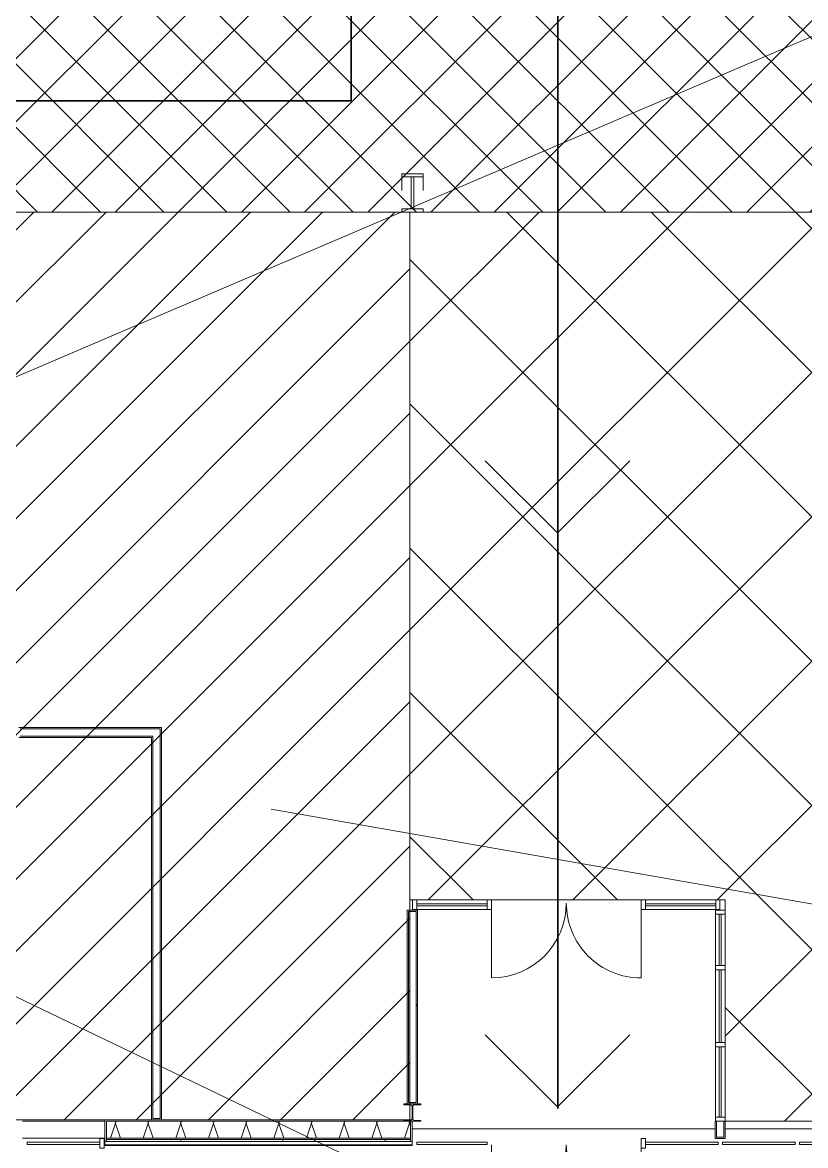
# Model space of a CAD drawing. Header units: inches. Extents: x -1442 to 61540, y -36095 to 93.
# Drawn here: x 60046 to 60415, y -22799 to -22270 of the extents above; entities that cross this region are included whole.
import ezdxf

# ---------------------------------------------------------------- set-up
doc = ezdxf.new("R2010")
doc.units = ezdxf.units.IN
doc.header["$MEASUREMENT"] = 0
for name, color, linetype, lineweight in [('A-DETL', 90, 'Continuous', 9), ('A-DETL-GENF', 92, 'Continuous', 9), ('A-DETL-THIN', 151, 'Continuous', 9), ('A-DOOR', 31, 'Continuous', 9), ('A-FLOR', 192, 'Continuous', 9), ('A-GLAZ-CURT', 52, 'Continuous', 9), ('A-GLAZ-CWMG', 51, 'Continuous', 9), ('A-WALL', 113, 'Continuous', 9), ('A-WALL-PATT', 111, 'Continuous', 15), ('G-ANNO-TEXT', 231, 'Continuous', 9), ('I-WALL', 2, 'Continuous', 9), ('L-SITE-WALL', 31, 'Continuous', 9), ('S-BEAM', 12, 'Continuous', 9), ('S-COLS', 52, 'Continuous', 9)]:
    doc.layers.add(name, color=color, linetype=linetype, lineweight=lineweight)

# ---------------------------------------------------------------- blocks, each defined once
blk = doc.blocks.new('Struct_Xcel_Sports Complex_rvt-2-Life Safety Plan')
at = {"layer": 'A-FLOR', "color": 7}
for p, q in [((26123.27, -22790.8), (25980.77, -22790.8)), ((26272.89, -22790.8), (26128.02, -22790.8))]:
    blk.add_line(p, q, dxfattribs=at)
at = {"layer": 'L-SITE-WALL', "color": 7}
for p, q in [((25980.77, -22790.8), (26123.27, -22790.8)), ((26128.02, -22790.8), (26272.89, -22790.8))]:
    blk.add_line(p, q, dxfattribs=at)
blk = doc.blocks.new('W-Wide Flange-Column - B2_E-V13-Life Safety Plan')
at = {"layer": 'S-COLS', "lineweight": 13}
for p, q in [((4, 4.13), (-4, 4.13)), ((-4, 4.13), (-4, 3.69)), ((-4, 3.69), (-0.84, 3.69)), ((-0.14, 3), (-0.14, -3)), ((0.14, -3), (0.14, 3)), ((0.84, 3.69), (4, 3.69)), ((4, 3.69), (4, 4.13)), ((-0.84, -3.69), (-4, -3.69)), ((-4, -3.69), (-4, -4.12)), ((-4, -4.12), (1.13, -4.12)), ((1.13, -3.69), (0.84, -3.69)), ((4, -3.69), (1.13, -3.69)), ((1.13, -4.12), (4, -4.12)), ((4, -4.12), (4, -3.69))]:
    blk.add_line(p, q, dxfattribs=at)
for centre, start, end in [((-0.84, 3), 0, 90), ((0.84, 3), 90, 180), ((-0.84, -3), 270, 0), ((0.84, -3), 180, 270)]:
    blk.add_arc(centre, 0.691, start, end, dxfattribs=at)
blk = doc.blocks.new('System Panel - INSULATED LOW-E GLAZING _SEE ELEVATIONS FOR U-FACTOR_ SHGC_ _ LT_-1142345-Life Safety Plan')
at = {"layer": 'A-GLAZ-CURT'}
for p, q in [((16.53125, 1.25), (-16.53125, 1.25)), ((-16.53125, 1.25), (-16.53125, 0.25)), ((-16.53125, 0.25), (-16.53125, 1.25)), ((16.53125, 1.25), (-16.53125, 1.25)), ((-16.53125, 0.25), (16.53125, 0.25)), ((-16.53125, 0.25), (16.53125, 0.25)), ((16.53125, 0.25), (16.53125, 1.25)), ((16.53125, 1.25), (16.53125, 0.25))]:
    blk.add_line(p, q, dxfattribs=at)
blk = doc.blocks.new('Door_Single_Storefront - one-1371400-Life Safety Plan')
at = {"layer": 'A-DOOR'}
blk.add_line((-17.59375, -35.1875), (-17.59375, 0), dxfattribs=at)
blk.add_arc((-17.59375, 0), 35.1875, 270, 0, dxfattribs=at)
blk = doc.blocks.new('Door_Single_Storefront - one-1371401-Life Safety Plan')
at = {"layer": 'A-DOOR'}
blk.add_line((-17.59375, 35.1875), (-17.59375, 0), dxfattribs=at)
blk.add_arc((-17.59375, 0), 35.1875, 360, 90, dxfattribs=at)
blk = doc.blocks.new('System Panel - INSULATED LOW-E GLAZING _SEE ELEVATIONS FOR U-FACTOR_ SHGC_ _ LT_-827454-Life Safety Plan')
at = {"layer": 'A-GLAZ-CURT'}
for p, q in [((17.09375, 1.25), (-17.09375, 1.25)), ((-17.09375, 1.25), (-17.09375, 0.25)), ((-17.09375, 0.25), (-17.09375, 1.25)), ((17.09375, 1.25), (-17.09375, 1.25)), ((-17.09375, 0.25), (17.09375, 0.25)), ((-17.09375, 0.25), (17.09375, 0.25)), ((17.09375, 0.25), (17.09375, 1.25)), ((17.09375, 1.25), (17.09375, 0.25))]:
    blk.add_line(p, q, dxfattribs=at)
blk = doc.blocks.new('System Panel - INSULATED LOW-E GLAZING _SEE ELEVATIONS FOR U-FACTOR_ SHGC_ _ LT_-V17-Life Safety Plan')
at = {"layer": 'A-GLAZ-CURT'}
for p, q in [((17.09375, 1.25), (-17.09375, 1.25)), ((-17.09375, 1.25), (-17.09375, 0.25)), ((-17.09375, 0.25), (-17.09375, 1.25)), ((17.09375, 1.25), (-17.09375, 1.25)), ((-17.09375, 0.25), (17.09375, 0.25)), ((-17.09375, 0.25), (17.09375, 0.25)), ((17.09375, 0.25), (17.09375, 1.25)), ((17.09375, 1.25), (17.09375, 0.25))]:
    blk.add_line(p, q, dxfattribs=at)
blk = doc.blocks.new('Rectangular Mullion - Exterior 2_ x 4_5_-1142343-Life Safety Plan')
at = {"layer": 'A-GLAZ-CWMG'}
for p, q in [((-1, 1.5), (1, 1.5)), ((-1, -3), (-1, 1.5)), ((1, 1.5), (1, -3)), ((1, -3), (-1, -3))]:
    blk.add_line(p, q, dxfattribs=at)
blk = doc.blocks.new('System Panel - INSULATED LOW-E GLAZING _SEE ELEVATIONS FOR U-FACTOR_ SHGC_ _ LT_-V20-Life Safety Plan')
at = {"layer": 'A-GLAZ-CURT'}
for p, q in [((16.53125, 1.25), (-16.53125, 1.25)), ((-16.53125, 1.25), (-16.53125, 0.25)), ((-16.53125, 0.25), (-16.53125, 1.25)), ((16.53125, 1.25), (-16.53125, 1.25)), ((-16.53125, 0.25), (16.53125, 0.25)), ((-16.53125, 0.25), (16.53125, 0.25)), ((16.53125, 0.25), (16.53125, 1.25)), ((16.53125, 1.25), (16.53125, 0.25))]:
    blk.add_line(p, q, dxfattribs=at)
blk = doc.blocks.new('System Panel - INSULATED LOW-E GLAZING _SEE ELEVATIONS FOR U-FACTOR_ SHGC_ _ LT_-V21-Life Safety Plan')
at = {"layer": 'A-GLAZ-CURT'}
for p, q in [((17.09375, 1.25), (-17.09375, 1.25)), ((-17.09375, 1.25), (-17.09375, 0.25)), ((-17.09375, 0.25), (-17.09375, 1.25)), ((17.09375, 1.25), (-17.09375, 1.25)), ((-17.09375, 0.25), (17.09375, 0.25)), ((-17.09375, 0.25), (17.09375, 0.25)), ((17.09375, 0.25), (17.09375, 1.25)), ((17.09375, 1.25), (17.09375, 0.25))]:
    blk.add_line(p, q, dxfattribs=at)
blk = doc.blocks.new('System Panel - INSULATED LOW-E GLAZING _SEE ELEVATIONS FOR U-FACTOR_ SHGC_ _ LT_-1142649-Life Safety Plan')
at = {"layer": 'A-GLAZ-CURT'}
for p, q in [((12.06, 1.25), (-12.06, 1.25)), ((-12.06, 1.25), (-12.06, 0.25)), ((-12.06, 0.25), (-12.06, 1.25)), ((12.06, 1.25), (-12.06, 1.25)), ((-12.06, 0.25), (12.06, 0.25)), ((-12.06, 0.25), (12.06, 0.25)), ((12.06, 0.25), (12.06, 1.25)), ((12.06, 1.25), (12.06, 0.25))]:
    blk.add_line(p, q, dxfattribs=at)
blk = doc.blocks.new('Rectangular Mullion - Exterior 2_ x 4_5_-1135311-Life Safety Plan')
at = {"layer": 'A-GLAZ-CWMG'}
for p, q in [((26123.39, -22752.24), (26123.39, -22785.3)), ((26127.89, -22752.24), (26127.89, -22785.3))]:
    blk.add_line(p, q, dxfattribs=at)
blk = doc.blocks.new('Rectangular Mullion - Exterior 2_ x 4_5_-769167-Life Safety Plan')
at = {"layer": 'A-GLAZ-CWMG'}
for p, q in [((26123.39, -22716.05), (26123.39, -22750.24)), ((26127.89, -22716.05), (26127.89, -22750.24))]:
    blk.add_line(p, q, dxfattribs=at)
blk = doc.blocks.new('Rectangular Mullion - Exterior 2_ x 4_5_-1142647-Life Safety Plan')
at = {"layer": 'A-GLAZ-CWMG'}
for p, q in [((26123.39, -22689.93), (26123.39, -22714.05)), ((26127.89, -22689.93), (26127.89, -22714.05))]:
    blk.add_line(p, q, dxfattribs=at)
blk = doc.blocks.new('Rectangular Mullion - Exterior 2_ x 4_5_-1142586-Life Safety Plan')
at = {"layer": 'A-GLAZ-CWMG'}
for p, q in [((-2, 1.5), (0, 1.5)), ((-2, -3), (-2, 1.5)), ((0, 1.5), (0, -3)), ((0, -3), (-2, -3))]:
    blk.add_line(p, q, dxfattribs=at)
blk = doc.blocks.new('Rectangular Mullion - Exterior 2_ x 4_5_-827470-Life Safety Plan')
at = {"layer": 'A-GLAZ-CWMG'}
for p, q in [((-1, 1.5), (1, 1.5)), ((-1, -3), (-1, 1.5)), ((1, 1.5), (1, -3)), ((1, -3), (-1, -3))]:
    blk.add_line(p, q, dxfattribs=at)
blk = doc.blocks.new('Rectangular Mullion - Exterior 2_ x 4_5_-1305234-Life Safety Plan')
at = {"layer": 'A-GLAZ-CWMG'}
for p, q in [((26090.45, -22683.18), (26123.52, -22683.18)), ((26090.45, -22687.68), (26123.52, -22687.68))]:
    blk.add_line(p, q, dxfattribs=at)
blk = doc.blocks.new('Rectangular Mullion - Exterior 2_ x 4_5_-1142359-Life Safety Plan')
at = {"layer": 'A-GLAZ-CWMG'}
for p, q in [((-2, 1.5), (0, 1.5)), ((-2, -3), (-2, 1.5)), ((0, 1.5), (0, -3)), ((0, -3), (-2, -3))]:
    blk.add_line(p, q, dxfattribs=at)
blk = doc.blocks.new('columns and girder2 - one-V25-Life Safety Plan')
at = {"layer": 'S-BEAM', "lineweight": 13}
for p, q in [((5, -0.5), (-5, -0.5)), ((-5, -0.5), (-5, -2)), ((-5, -2), (5, -2)), ((0.62, -2), (-0.63, -2)), ((-0.63, -2), (-0.63, -17.03)), ((0.62, -17.03), (0.62, -2)), ((5, -2), (5, -0.5)), ((5, -17.03), (-5, -17.03)), ((-5, -17.03), (-5, -18.55)), ((-5, -18.55), (5, -18.55)), ((-0.63, -17.03), (0.62, -17.03)), ((5, -18.55), (5, -17.03))]:
    blk.add_line(p, q, dxfattribs=at)
at = {"layer": 'S-BEAM'}
for p, q in [((-5, -17.03), (-5, -10.69)), ((5, -10.69), (5, -17.03))]:
    blk.add_line(p, q, dxfattribs=at)
blk = doc.blocks.new('Girt_C - 8_D-1405500-Life Safety Plan')
at = {"layer": 'S-BEAM'}
for p, q in [((25836.27, -22787.3), (25797.58, -22787.3)), ((25797.58, -22795.3), (25836.27, -22795.3))]:
    blk.add_line(p, q, dxfattribs=at)
blk = doc.blocks.new('Rectangular Mullion - Exterior 2_ x 4_5_-1142587-Life Safety Plan')
at = {"layer": 'A-GLAZ-CWMG'}
for p, q in [((0, 1.5), (-2, 1.5)), ((-2, 1.5), (-2, -3)), ((0, -3), (0, 1.5)), ((-2, -3), (0, -3))]:
    blk.add_line(p, q, dxfattribs=at)
blk = doc.blocks.new('System Panel - INSULATED LOW-E GLAZING _SEE ELEVATIONS FOR U-FACTOR_ SHGC_ _ LT_-V59-Life Safety Plan')
at = {"layer": 'A-GLAZ-CURT'}
for p, q in [((17.09375, 1.25), (-17.09375, 1.25)), ((-17.09375, 1.25), (-17.09375, 0.25)), ((-17.09375, 0.25), (-17.09375, 1.25)), ((17.09375, 1.25), (-17.09375, 1.25)), ((-17.09375, 0.25), (17.09375, 0.25)), ((-17.09375, 0.25), (17.09375, 0.25)), ((17.09375, 0.25), (17.09375, 1.25)), ((17.09375, 1.25), (17.09375, 0.25))]:
    blk.add_line(p, q, dxfattribs=at)

msp = doc.modelspace()

# ---------------------------------------------------------------- hatches: boundary and pattern name
at = {"layer": 'A-DETL-GENF'}
h = msp.add_hatch(dxfattribs=at)
h.set_pattern_fill('FP_13', color=8, style=0, pattern_type=2)
h.set_pattern_definition([(45, (34248.79, 0), (-14.849242, 14.849242), []), (135, (34248.79, 0), (-14.849242, -14.849242), [])])
h.paths.add_polyline_path([(59946.1, -22359.55), (60520.18, -22359.55), (60520.18, -21134.19), (57040.07, -21134.3), (57040.18, -22359.55), (59872.01, -22359.55)], flags=0)
h.paths.add_polyline_path([(59071.06, -22354.83), (59071.06, -22354.83), (59071.32, -22354.83)], flags=0)
h.paths.add_polyline_path([(57913.06, -22354.83), (57913.06, -22354.83), (57913.32, -22354.83)], flags=0)
h.paths.add_polyline_path([(58926.6, -22354.41), (58926.6, -22354.41), (58926.88, -22354.41)], flags=0)
h.paths.add_polyline_path([(57768.6, -22354.41), (57768.6, -22354.41), (57768.88, -22354.41)], flags=0)
h.paths.add_polyline_path([(57815.99, -22354.36), (57815.99, -22354.35), (57819.34, -22354.36)], flags=0)
h.paths.add_polyline_path([(57045.11, -21748.6), (57045.11, -21748.6), (57045.11, -21747.31)], flags=0)
h.paths.add_polyline_path([(57741.9, -21138.79), (57741.9, -21138.79), (57744.89, -21138.79)], flags=0)
h.paths.add_polyline_path([(57798.08, -21138.29), (57798.08, -21138.29), (57798.62, -21138.29)], flags=0)
h = msp.add_hatch(dxfattribs=at)
h.set_pattern_fill('FP_15', color=8, style=0, pattern_type=2)
h.set_pattern_definition([(45, (34248.79, 0), (-16.970563, 16.970563), [])])
h.paths.add_polyline_path([(60211.87, -22786.55), (60228.56, -22786.55), (60228.56, -22359.55), (59990.18, -22359.55), (59990.18, -22786.55), (60209.77, -22786.55)], flags=0)
h.paths.add_polyline_path([(59990.81, -22606.16), (59990.81, -22606.16), (60012.06, -22606.16)], flags=0)
h = msp.add_hatch(dxfattribs=at)
h.set_pattern_fill('FP_12', color=8, style=0, pattern_type=2)
h.set_pattern_definition([(45, (34248.79, 0), (-33.941125, 33.941125), []), (135, (34248.79, 0), (-33.941125, -33.941125), [])])
h.paths.add_polyline_path([(60376.81, -22787.3), (60522.29, -22787.3), (60522.18, -22359.55), (60228.56, -22359.55), (60228.56, -22683.18), (60376.68, -22683.18), (60376.68, -22787.3)], flags=0)
at = {"layer": 'A-WALL-PATT', "lineweight": 9}
h = msp.add_hatch(dxfattribs=at)
h.set_pattern_fill('FP_4', color=256, style=0, pattern_type=2)
h.set_pattern_definition([(0, (34248.79, 0), (122.88, 30.72), [5.069, -87.091, 5.069, -87.091, -491.52]), (0, (34248.79, 0), (122.88, 30.72), [-184.32, 5.069, -179.251, 5.069, -87.091, -215.04]), (0, (34248.79, 0), (122.88, 30.72), [-460.8, 5.069, -56.371, 5.069, -148.531]), (120, (34294.87, 15.36), (-88.0443, 91.057202), [5.069, -87.091, 5.069, -87.091, -491.52]), (120, (34294.87, 15.36), (-88.0443, 91.057202), [-184.32, 5.069, -179.251, 5.069, -87.091, -215.04]), (120, (34294.87, 15.36), (-88.0443, 91.057202), [-460.8, 5.069, -56.371, 5.069, -148.531]), (240, (34310.23, 76.8), (-34.8357, -121.777202), [5.069, -87.091, 5.069, -87.091, -491.52]), (240, (34310.23, 76.8), (-34.8357, -121.777202), [-184.32, 5.069, -179.251, 5.069, -87.091, -215.04]), (240, (34310.23, 76.8), (-34.8357, -121.777202), [-460.8, 5.069, -56.371, 5.069, -148.531])])
h.paths.add_polyline_path([(60232.06, -22779.05), (60232.06, -22687.93), (60231.43, -22687.93), (60231.43, -22779.05)], flags=0)
h = msp.add_hatch(dxfattribs=at)
h.set_pattern_fill('FP_5', color=256, style=0, pattern_type=2)
h.set_pattern_definition([(161.57, (34250.711, 1.92), (-15.3613961, -0.00164304), [0, -109.286, 12.134, 0]), (18.43, (34246.871, 1.92), (-15.3613961, 0.00164304), [0, -109.286, 12.134, 0]), (108.43, (34250.711, 1.92), (7.6769067, -38.40367936), [36.422, -84.998]), (71.57, (34246.871, 1.92), (7.6769067, 38.40367936), [36.422, -84.998])])
h.paths.add_polyline_path([(60085.81, -22795.3), (60228.81, -22795.3), (60228.81, -22787.3), (60085.81, -22787.3), (60085.81, -22795.12)], flags=0)
h = msp.add_hatch(dxfattribs=at)
h.set_pattern_fill('FP_7', color=256, style=0, pattern_type=2)
h.set_pattern_definition([(0, (34248.79, 0), (0, 48), []), (90, (34248.79, 0), (-48, 3e-15), [])])
h.paths.add_polyline_path([(60227.83, -22796.8), (60228.81, -22796.8), (60228.81, -22795.8), (60085.81, -22795.8), (60085.81, -22796.8), (60227.8, -22796.8)], flags=0)

# ---------------------------------------------------------------- linework, layer by layer
at = {"layer": 'A-DETL', "lineweight": 35}
for p, q in [((60200.88, -22307.27), (60200.88, -21134.19)), ((60298.01, -22224.06), (60298.01, -22781.27)), ((59135.59, -22307.27), (60200.88, -22307.27)), ((60297.91, -22510.52), (60263.97, -22476.58)), ((60297.91, -22510.52), (60331.85, -22476.58)), ((60297.91, -22780.52), (60263.97, -22746.58)), ((60297.91, -22780.52), (60331.85, -22746.58))]:
    msp.add_line(p, q, dxfattribs=at)
at = {"layer": 'A-DETL'}
for p, q in [((59990.18, -22359.55), (60228.56, -22359.55)), ((60228.56, -22359.55), (59990.18, -22359.55)), ((60520.18, -22359.55), (60228.56, -22359.55)), ((60228.56, -22359.55), (60228.56, -22683.18)), ((60228.56, -22359.55), (60520.18, -22359.55)), ((60228.56, -22786.55), (60228.56, -22359.55)), ((59990.18, -22786.55), (60228.56, -22786.55)), ((60376.68, -22787.3), (60522.29, -22787.3))]:
    msp.add_line(p, q, dxfattribs=at)
at = {"layer": 'A-DETL-THIN'}
for p, q in [((60228.56, -22683.18), (60376.68, -22683.18)), ((60376.68, -22683.18), (60376.68, -22787.3))]:
    msp.add_line(p, q, dxfattribs=at)
at = {"layer": 'A-WALL'}
for p, q in [((60111.18, -22602.66), (60045.31, -22602.66)), ((60111.18, -22602.66), (60111.18, -22786.05)), ((60045.31, -22606.16), (60107.68, -22606.16)), ((60107.68, -22606.16), (60107.68, -22786.05)), ((60227.93, -22778.43), (60227.93, -22688.55)), ((60231.43, -22688.55), (60227.93, -22688.55)), ((60231.43, -22778.43), (60231.43, -22688.55)), ((60227.93, -22778.43), (60231.43, -22778.43)), ((60085.81, -22787.3), (60085.81, -22796.8)), ((60225.68, -22787.3), (60085.81, -22787.3)), ((60111.18, -22786.05), (60107.68, -22786.05)), ((60228.81, -22796.8), (60228.81, -22787.3)), ((60372.68, -22787.3), (60372.68, -22794.8)), ((60376.18, -22787.3), (60376.18, -22794.8)), ((60229.56, -22796.8), (60085.06, -22796.8)), ((60228.81, -22795.3), (60085.81, -22795.3)), ((60228.81, -22795.8), (60085.81, -22795.8)), ((60372.68, -22794.8), (60376.18, -22794.8)), ((60229.56, -22798.3), (60085.06, -22798.3))]:
    msp.add_line(p, q, dxfattribs=at)
at = {"layer": 'A-WALL', "lineweight": 15}
for p, q in [((60229.38, -22786.55), (60085.06, -22786.55)), ((60085.06, -22786.55), (60085.06, -22798.62)), ((60229.56, -22798.62), (60229.56, -22787.3)), ((60085.06, -22798.62), (60229.56, -22798.62))]:
    msp.add_line(p, q, dxfattribs=at)
at = {"layer": 'G-ANNO-TEXT', "color": 145}
for p, q in [((59473.55, -22680.79), (60777.01, -22123.22)), ((60163.23, -22640.51), (60777.01, -22748.01)), ((59909.15, -22664.27), (60777.01, -23081.48))]:
    msp.add_line(p, q, dxfattribs=at)
at = {"layer": 'I-WALL', "lineweight": 15}
for p, q in [((60111.81, -22602.04), (60044.68, -22602.04)), ((60111.81, -22786.55), (60111.81, -22602.04)), ((60044.68, -22606.79), (60107.06, -22606.79)), ((60107.06, -22606.79), (60107.06, -22786.55)), ((60227.31, -22687.93), (60227.31, -22779.05)), ((60232.06, -22687.93), (60227.31, -22687.93)), ((60232.06, -22779.05), (60232.06, -22687.93)), ((60107.06, -22786.68), (60111.81, -22786.68)), ((60376.68, -22787.3), (60372.06, -22787.3)), ((60372.06, -22787.3), (60372.06, -22795.43)), ((60376.81, -22795.43), (60376.81, -22787.3)), ((60372.06, -22795.43), (60376.81, -22795.43))]:
    msp.add_line(p, q, dxfattribs=at)

# ---------------------------------------------------------------- block references
at = {"color": 250, "lineweight": 5}
msp.add_blockref('Struct_Xcel_Sports Complex_rvt-2-Life Safety Plan', (34248.79, 0), dxfattribs=at)
at = {"layer": 'A-DOOR'}
for p in [(60284.46, -22684.68), (60284.46, -22798.43)]:
    msp.add_blockref('Door_Single_Storefront - one-1371400-Life Safety Plan', p, dxfattribs=at)
at = {"layer": 'A-DOOR', "rotation": 180}
for p in [(60319.65, -22684.68), (60319.65, -22798.43)]:
    msp.add_blockref('Door_Single_Storefront - one-1371401-Life Safety Plan', p, dxfattribs=at)
at = {"layer": 'A-GLAZ-CURT'}
for name, p, rotation in [('System Panel - INSULATED LOW-E GLAZING _SEE ELEVATIONS FOR U-FACTOR_ SHGC_ _ LT_-V20-Life Safety Plan', (60248.34, -22684.68), 180), ('System Panel - INSULATED LOW-E GLAZING _SEE ELEVATIONS FOR U-FACTOR_ SHGC_ _ LT_-V20-Life Safety Plan', (60355.78, -22684.68), 180), ('System Panel - INSULATED LOW-E GLAZING _SEE ELEVATIONS FOR U-FACTOR_ SHGC_ _ LT_-1142649-Life Safety Plan', (60375.18, -22701.99), 90), ('System Panel - INSULATED LOW-E GLAZING _SEE ELEVATIONS FOR U-FACTOR_ SHGC_ _ LT_-V21-Life Safety Plan', (60375.18, -22733.15), 90), ('System Panel - INSULATED LOW-E GLAZING _SEE ELEVATIONS FOR U-FACTOR_ SHGC_ _ LT_-V20-Life Safety Plan', (60375.18, -22768.77), 90)]:
    msp.add_blockref(name, p, dxfattribs=dict(at, rotation=rotation))
for name, p in [('System Panel - INSULATED LOW-E GLAZING _SEE ELEVATIONS FOR U-FACTOR_ SHGC_ _ LT_-V59-Life Safety Plan', (60065.71, -22798.43)), ('System Panel - INSULATED LOW-E GLAZING _SEE ELEVATIONS FOR U-FACTOR_ SHGC_ _ LT_-1142345-Life Safety Plan', (60248.34, -22798.43)), ('System Panel - INSULATED LOW-E GLAZING _SEE ELEVATIONS FOR U-FACTOR_ SHGC_ _ LT_-827454-Life Safety Plan', (60356.34, -22798.43)), ('System Panel - INSULATED LOW-E GLAZING _SEE ELEVATIONS FOR U-FACTOR_ SHGC_ _ LT_-V17-Life Safety Plan', (60392.53, -22798.43)), ('System Panel - INSULATED LOW-E GLAZING _SEE ELEVATIONS FOR U-FACTOR_ SHGC_ _ LT_-V17-Life Safety Plan', (60428.71, -22798.43))]:
    msp.add_blockref(name, p, dxfattribs=at)
at = {"layer": 'A-GLAZ-CWMG', "extrusion": (0, 0, -1)}
for name, p in [('Rectangular Mullion - Exterior 2_ x 4_5_-1142586-Life Safety Plan', (-60229.81, -22684.68)), ('Rectangular Mullion - Exterior 2_ x 4_5_-827470-Life Safety Plan', (-60265.87, -22684.68)), ('Rectangular Mullion - Exterior 2_ x 4_5_-827470-Life Safety Plan', (-60338.24, -22684.68))]:
    msp.add_blockref(name, p, dxfattribs=at)
at = {"layer": 'A-GLAZ-CWMG'}
for name, p in [('Rectangular Mullion - Exterior 2_ x 4_5_-1305234-Life Safety Plan', (34141.35, 0)), ('Rectangular Mullion - Exterior 2_ x 4_5_-1305234-Life Safety Plan', (34248.79, 0)), ('Rectangular Mullion - Exterior 2_ x 4_5_-1142587-Life Safety Plan', (60374.31, -22684.68)), ('Rectangular Mullion - Exterior 2_ x 4_5_-1142647-Life Safety Plan', (34248.79, 0)), ('Rectangular Mullion - Exterior 2_ x 4_5_-769167-Life Safety Plan', (34248.79, 0)), ('Rectangular Mullion - Exterior 2_ x 4_5_-1135311-Life Safety Plan', (34248.79, 0))]:
    msp.add_blockref(name, p, dxfattribs=at)
at = {"layer": 'A-GLAZ-CWMG', "extrusion": (0, 0, -1)}
for name, p, rotation in [('Rectangular Mullion - Exterior 2_ x 4_5_-1142586-Life Safety Plan', (-60375.18, -22687.93), 90), ('Rectangular Mullion - Exterior 2_ x 4_5_-827470-Life Safety Plan', (-60375.18, -22715.05), 90), ('Rectangular Mullion - Exterior 2_ x 4_5_-827470-Life Safety Plan', (-60375.18, -22751.24), 90), ('Rectangular Mullion - Exterior 2_ x 4_5_-1142359-Life Safety Plan', (-60084.81, -22798.43), 180), ('Rectangular Mullion - Exterior 2_ x 4_5_-1142343-Life Safety Plan', (-60338.24, -22798.43), 180)]:
    msp.add_blockref(name, p, dxfattribs=dict(at, rotation=rotation))
at = {"layer": 'A-GLAZ-CWMG', "rotation": 270}
msp.add_blockref('Rectangular Mullion - Exterior 2_ x 4_5_-1142587-Life Safety Plan', (60375.18, -22787.3), dxfattribs=at)
at = {"layer": 'S-BEAM', "rotation": 180}
msp.add_blockref('columns and girder2 - one-V25-Life Safety Plan', (60229.68, -22360.05), dxfattribs=at)
at = {"layer": 'S-BEAM'}
msp.add_blockref('Girt_C - 8_D-1405500-Life Safety Plan', (34248.79, 0), dxfattribs=at)
at = {"layer": 'S-COLS', "rotation": 180}
msp.add_blockref('W-Wide Flange-Column - B2_E-V13-Life Safety Plan', (60229.68, -22783.18), dxfattribs=at)

doc.saveas('drawing.dxf')
